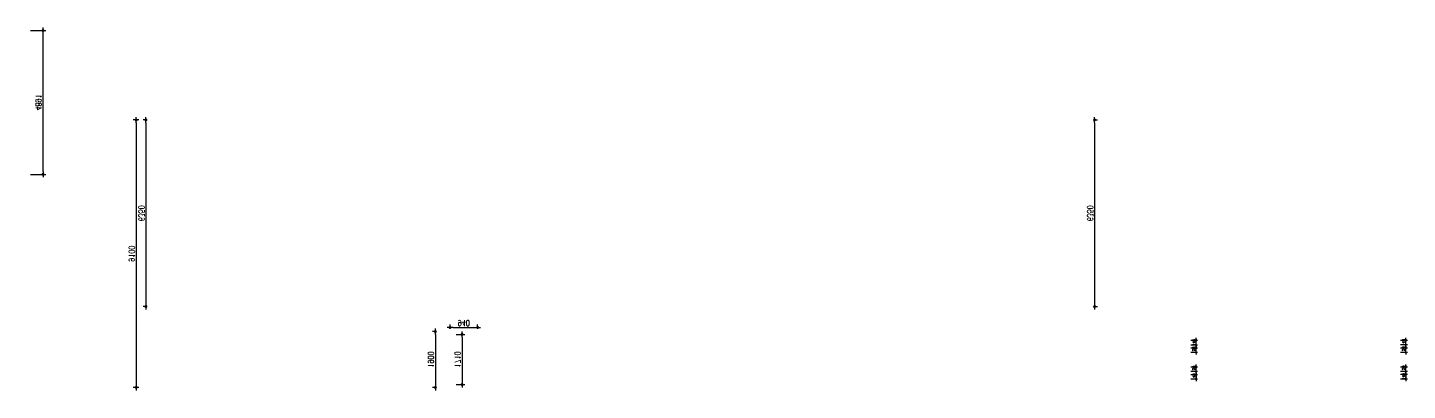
# Model space of a CAD drawing. Header units: millimetres. Extents: x -192235 to 515711, y 45168 to 947868.
# Drawn here: x -144869 to -97840, y 463850 to 476191 of the extents above; entities that cross this region are included whole.
import ezdxf

# ---------------------------------------------------------------- set-up
doc = ezdxf.new("R2010")
doc.units = ezdxf.units.MM
doc.header["$LTSCALE"] = 1000
doc.header["$PDMODE"] = 1
for name, color, linetype in [('YFM1P-短$0$$0$M-DIM', 3, 'Continuous'), ('YFM1P-短$0$M-DIM', 3, 'Continuous'), ('YFM1P-短$0$M-FOUN', 252, 'Continuous')]:
    doc.layers.add(name, color=color, linetype=linetype)
doc.styles.add('YFM1P-短$0$$0$aa-txt', font='simplex.shx', dxfattribs={"width": 0.8, "bigfont": 'chineset.shx'})
doc.styles.add('YFM1P-短$0$aa-txt', font='simplex.shx', dxfattribs={"width": 0.8, "bigfont": 'chineset.shx'})
doc.dimstyles.new('YFM1P-短$0$$0$50-DIM', dxfattribs={"dimscale": 50, "dimtxt": 2, "dimasz": 0.8, "dimexe": 1, "dimexo": 1, "dimgap": 0.5, "dimtad": 1, "dimdec": 0, "dimdsep": 46, "dimtxsty": 'YFM1P-短$0$$0$aa-txt', "dimblk": 'YFM1P-短$0$$0$DOT', "dimcen": 5, "dimclrd": 256, "dimclre": 256, "dimclrt": 256, "dimadec": 0, "dimazin": 0, "dimtfac": 1, "dimtdec": 0, "dimtix": 1, "dimtmove": 2, "dimatfit": 3, "dimldrblk": 'YFM1P-短$0$$0$DOT', "dimfxl": 1, "dimtolj": 1, "dimtzin": 0, "dimarcsym": 0})
doc.dimstyles.new('YFM1P-短$0$100-DIM', dxfattribs={"dimscale": 1000, "dimtxt": 0.2, "dimasz": 0.1, "dimexe": 0.1, "dimexo": 0.1, "dimgap": 0.05, "dimtad": 1, "dimdec": 0, "dimzin": 3, "dimdsep": 46, "dimtxsty": 'YFM1P-短$0$aa-txt', "dimblk1": 'YFM1P-短$0$DOT', "dimblk2": 'YFM1P-短$0$DOT', "dimsah": 1, "dimcen": 0, "dimclrd": 256, "dimclre": 256, "dimclrt": 256, "dimadec": 0, "dimazin": 0, "dimtfac": 1, "dimtdec": 0, "dimtix": 1, "dimtmove": 2, "dimatfit": 3, "dimldrblk": 'YFM1P-短$0$DOT', "dimfxl": 1, "dimtvp": 1, "dimtolj": 1, "dimtzin": 0, "dimarcsym": 0})
doc.dimstyles.new('YFM1P-短$0$50-DIM', dxfattribs={"dimscale": 50, "dimtxt": 2, "dimasz": 0.8, "dimexe": 1, "dimexo": 1, "dimgap": 0.5, "dimtad": 1, "dimdec": 0, "dimdsep": 46, "dimtxsty": 'YFM1P-短$0$aa-txt', "dimblk": 'YFM1P-短$0$DOT', "dimcen": 5, "dimclrd": 256, "dimclre": 256, "dimclrt": 256, "dimadec": 0, "dimazin": 0, "dimtfac": 1, "dimtdec": 0, "dimtix": 1, "dimtmove": 2, "dimatfit": 3, "dimldrblk": 'YFM1P-短$0$DOT', "dimfxl": 1, "dimtolj": 1, "dimtzin": 0, "dimarcsym": 0})

# ---------------------------------------------------------------- blocks, each defined once
blk = doc.blocks.new('YFM1P-短$0$DOT')
at = {"color": 0}
blk.add_line((-1, 0), (1, 0), dxfattribs=at)
at = {"color": 2, "const_width": 0.5}
blk.add_lwpolyline([(-0.25, 0, 1), (0.25, 0, 1)], format="xyb", close=True, dxfattribs=at)
blk = doc.blocks.new('*D1556')
at = {"layer": 'DEFPOINTS', "color": 0, "transparency": 16777216}
for p in [(159634, 465755), (159634, 464045), (159939, 464045)]:
    blk.add_point(p, dxfattribs=at)
at = {"layer": 'YFM1P-短$0$M-FOUN', "lineweight": -2, "transparency": 16777216}
for p, q in [((159734, 465755), (160039, 465755)), ((159939, 465655), (159939, 464145)), ((159734, 464045), (160039, 464045))]:
    blk.add_line(p, q, dxfattribs=at)
at = {"layer": 'YFM1P-短$0$M-FOUN', "lineweight": -2, "transparency": 16777216, "xscale": 100, "yscale": 100, "zscale": 100}
for p, rotation in [((159939, 465755), 90), ((159939, 464045), 270)]:
    blk.add_blockref('YFM1P-短$0$DOT', p, dxfattribs=dict(at, rotation=rotation))
at = {"layer": 'YFM1P-短$0$M-FOUN', "transparency": 16777216, "insert": (159789, 464900), "char_height": 200, "attachment_point": 5, "rotation": 90, "style": 'YFM1P-短$0$aa-txt'}
blk.add_mtext('\\A1;1710', dxfattribs=at)
blk = doc.blocks.new('*D1557')
at = {"layer": 'DEFPOINTS', "color": 0, "transparency": 16777216}
for p in [(145131, 476091), (145657, 476091), (145131, 471200)]:
    blk.add_point(p, dxfattribs=at)
at = {"layer": 'YFM1P-短$0$M-FOUN', "lineweight": -2, "transparency": 16777216}
for p, q in [((145231, 476091), (145757, 476091)), ((145657, 471300), (145657, 475991)), ((145231, 471200), (145757, 471200))]:
    blk.add_line(p, q, dxfattribs=at)
at = {"layer": 'YFM1P-短$0$M-FOUN', "lineweight": -2, "transparency": 16777216, "xscale": 100, "yscale": 100, "zscale": 100}
for p, rotation in [((145657, 476091), 89.99999999999999), ((145657, 471200), 270)]:
    blk.add_blockref('YFM1P-短$0$DOT', p, dxfattribs=dict(at, rotation=rotation))
at = {"layer": 'YFM1P-短$0$M-FOUN', "transparency": 16777216, "insert": (145507, 473645), "char_height": 200, "attachment_point": 5, "rotation": 90, "style": 'YFM1P-短$0$aa-txt'}
blk.add_mtext('\\A1;4891', dxfattribs=at)
blk = doc.blocks.new('*D1558')
at = {"layer": 'DEFPOINTS', "color": 0, "transparency": 16777216}
for p in [(159530, 465850), (160470, 465989), (160470, 465850)]:
    blk.add_point(p, dxfattribs=at)
at = {"layer": 'YFM1P-短$0$M-FOUN', "lineweight": -2, "transparency": 16777216}
for p, q in [((159530, 465950), (159530, 466089)), ((160470, 465950), (160470, 466089)), ((159630, 465989), (160370, 465989))]:
    blk.add_line(p, q, dxfattribs=at)
at = {"layer": 'YFM1P-短$0$M-FOUN', "lineweight": -2, "transparency": 16777216, "xscale": 100, "yscale": 100, "zscale": 100, "rotation": 180}
blk.add_blockref('YFM1P-短$0$DOT', (159530, 465989), dxfattribs=at)
at = {"layer": 'YFM1P-短$0$M-FOUN', "lineweight": -2, "transparency": 16777216, "xscale": 100, "yscale": 100, "zscale": 100}
blk.add_blockref('YFM1P-短$0$DOT', (160470, 465989), dxfattribs=at)
at = {"layer": 'YFM1P-短$0$M-FOUN', "transparency": 16777216, "insert": (160000, 466139), "char_height": 200, "attachment_point": 5, "style": 'YFM1P-短$0$aa-txt'}
blk.add_mtext('\\A1;940', dxfattribs=at)
blk = doc.blocks.new('*D1559')
at = {"layer": 'DEFPOINTS', "color": 0, "transparency": 16777216}
for p in [(159118, 465850), (159030, 463950), (159118, 463950)]:
    blk.add_point(p, dxfattribs=at)
at = {"layer": 'YFM1P-短$0$M-FOUN', "lineweight": -2, "transparency": 16777216}
for p, q in [((159018, 465850), (158930, 465850)), ((159030, 465750), (159030, 464050)), ((159018, 463950), (158930, 463950))]:
    blk.add_line(p, q, dxfattribs=at)
at = {"layer": 'YFM1P-短$0$M-FOUN', "lineweight": -2, "transparency": 16777216, "xscale": 100, "yscale": 100, "zscale": 100}
for p, rotation in [((159030, 465850), 90), ((159030, 463950), 270)]:
    blk.add_blockref('YFM1P-短$0$DOT', p, dxfattribs=dict(at, rotation=rotation))
at = {"layer": 'YFM1P-短$0$M-FOUN', "transparency": 16777216, "insert": (158880, 464900), "char_height": 200, "attachment_point": 5, "rotation": 90, "style": 'YFM1P-短$0$aa-txt'}
blk.add_mtext('\\A1;1900', dxfattribs=at)
blk = doc.blocks.new('YFM1P-短$0$$0$DOT')
at = {"color": 0}
blk.add_line((-1, 0), (1, 0), dxfattribs=at)
at = {"color": 2, "const_width": 0.5}
blk.add_lwpolyline([(-0.25, 0, 1), (0.25, 0, 1)], format="xyb", close=True, dxfattribs=at)
blk = doc.blocks.new('*D1552')
at = {"layer": 'DEFPOINTS', "color": 0, "transparency": 16777216}
for p in [(191880, 465302), (191880, 465152), (192110, 465302)]:
    blk.add_point(p, dxfattribs=at)
at = {"layer": 'YFM1P-短$0$$0$M-DIM', "lineweight": -2, "transparency": 16777216}
for p, q in [((191930, 465302), (192160, 465302)), ((191930, 465152), (192160, 465152)), ((192110, 465342), (192110, 465382)), ((192110, 465152), (192110, 465302)), ((192110, 465112), (192110, 465072))]:
    blk.add_line(p, q, dxfattribs=at)
at = {"layer": 'YFM1P-短$0$$0$M-DIM', "lineweight": -2, "transparency": 16777216, "xscale": 40, "yscale": 40, "zscale": 40}
for p, rotation in [((192110, 465302), 270), ((192110, 465152), 90)]:
    blk.add_blockref('YFM1P-短$0$$0$DOT', p, dxfattribs=dict(at, rotation=rotation))
at = {"layer": 'YFM1P-短$0$$0$M-DIM', "transparency": 16777216, "insert": (192035, 465227), "char_height": 100, "attachment_point": 5, "rotation": 90, "style": 'YFM1P-短$0$$0$aa-txt'}
blk.add_mtext('\\A1;150', dxfattribs=at)
blk = doc.blocks.new('*D1553')
at = {"layer": 'DEFPOINTS', "color": 0, "transparency": 16777216}
for p in [(191880, 465557), (191880, 465408), (192110, 465557)]:
    blk.add_point(p, dxfattribs=at)
at = {"layer": 'YFM1P-短$0$$0$M-DIM', "lineweight": -2, "transparency": 16777216}
for p, q in [((192110, 465597), (192110, 465637)), ((191930, 465557), (192160, 465557)), ((191930, 465408), (192160, 465408)), ((192110, 465408), (192110, 465557)), ((192110, 465368), (192110, 465328))]:
    blk.add_line(p, q, dxfattribs=at)
at = {"layer": 'YFM1P-短$0$$0$M-DIM', "lineweight": -2, "transparency": 16777216, "xscale": 40, "yscale": 40, "zscale": 40}
for p, rotation in [((192110, 465557), 270), ((192110, 465408), 90)]:
    blk.add_blockref('YFM1P-短$0$$0$DOT', p, dxfattribs=dict(at, rotation=rotation))
at = {"layer": 'YFM1P-短$0$$0$M-DIM', "transparency": 16777216, "insert": (192035, 465483), "char_height": 100, "attachment_point": 5, "rotation": 90, "style": 'YFM1P-短$0$$0$aa-txt'}
blk.add_mtext('\\A1;149', dxfattribs=at)
blk = doc.blocks.new('*D1554')
at = {"layer": 'DEFPOINTS', "color": 0, "transparency": 16777216}
for p in [(191880, 464652), (192110, 464652), (191880, 464502)]:
    blk.add_point(p, dxfattribs=at)
at = {"layer": 'YFM1P-短$0$$0$M-DIM', "lineweight": -2, "transparency": 16777216}
for p, q in [((191930, 464652), (192160, 464652)), ((192110, 464692), (192110, 464732)), ((192110, 464502), (192110, 464652)), ((191930, 464502), (192160, 464502)), ((192110, 464462), (192110, 464422))]:
    blk.add_line(p, q, dxfattribs=at)
at = {"layer": 'YFM1P-短$0$$0$M-DIM', "lineweight": -2, "transparency": 16777216, "xscale": 40, "yscale": 40, "zscale": 40}
for p, rotation in [((192110, 464652), 270), ((192110, 464502), 90)]:
    blk.add_blockref('YFM1P-短$0$$0$DOT', p, dxfattribs=dict(at, rotation=rotation))
at = {"layer": 'YFM1P-短$0$$0$M-DIM', "transparency": 16777216, "insert": (192035, 464577), "char_height": 100, "attachment_point": 5, "rotation": 90, "style": 'YFM1P-短$0$$0$aa-txt'}
blk.add_mtext('\\A1;150', dxfattribs=at)
blk = doc.blocks.new('*D1555')
at = {"layer": 'DEFPOINTS', "color": 0, "transparency": 16777216}
for p in [(191880, 464396), (191880, 464247), (192110, 464247)]:
    blk.add_point(p, dxfattribs=at)
at = {"layer": 'YFM1P-短$0$$0$M-DIM', "lineweight": -2, "transparency": 16777216}
for p, q in [((191930, 464396), (192160, 464396)), ((191930, 464247), (192160, 464247)), ((192110, 464436), (192110, 464476)), ((192110, 464396), (192110, 464247)), ((192110, 464207), (192110, 464167))]:
    blk.add_line(p, q, dxfattribs=at)
at = {"layer": 'YFM1P-短$0$$0$M-DIM', "lineweight": -2, "transparency": 16777216, "xscale": 40, "yscale": 40, "zscale": 40}
for p, rotation in [((192110, 464396), 270), ((192110, 464247), 89.99999999999999)]:
    blk.add_blockref('YFM1P-短$0$$0$DOT', p, dxfattribs=dict(at, rotation=rotation))
at = {"layer": 'YFM1P-短$0$$0$M-DIM', "transparency": 16777216, "insert": (192035, 464321), "char_height": 100, "attachment_point": 5, "rotation": 90, "style": 'YFM1P-短$0$$0$aa-txt'}
blk.add_mtext('\\A1;149', dxfattribs=at)
blk = doc.blocks.new('*D1597')
at = {"layer": 'DEFPOINTS', "color": 0, "transparency": 16777216}
for p in [(184730, 465298), (184730, 465148), (184960, 465298)]:
    blk.add_point(p, dxfattribs=at)
at = {"layer": 'YFM1P-短$0$M-DIM', "lineweight": -2, "transparency": 16777216}
for p, q in [((184780, 465298), (185010, 465298)), ((184780, 465148), (185010, 465148)), ((184960, 465338), (184960, 465378)), ((184960, 465148), (184960, 465298)), ((184960, 465108), (184960, 465068))]:
    blk.add_line(p, q, dxfattribs=at)
at = {"layer": 'YFM1P-短$0$M-DIM', "lineweight": -2, "transparency": 16777216, "xscale": 40, "yscale": 40, "zscale": 40}
for p, rotation in [((184960, 465298), 270), ((184960, 465148), 90)]:
    blk.add_blockref('YFM1P-短$0$DOT', p, dxfattribs=dict(at, rotation=rotation))
at = {"layer": 'YFM1P-短$0$M-DIM', "transparency": 16777216, "insert": (184885, 465223), "char_height": 100, "attachment_point": 5, "rotation": 90, "style": 'YFM1P-短$0$aa-txt'}
blk.add_mtext('\\A1;150', dxfattribs=at)
blk = doc.blocks.new('*D1598')
at = {"layer": 'DEFPOINTS', "color": 0, "transparency": 16777216}
for p in [(184730, 465554), (184730, 465404), (184960, 465554)]:
    blk.add_point(p, dxfattribs=at)
at = {"layer": 'YFM1P-短$0$M-DIM', "lineweight": -2, "transparency": 16777216}
for p, q in [((184960, 465594), (184960, 465634)), ((184780, 465554), (185010, 465554)), ((184780, 465404), (185010, 465404)), ((184960, 465404), (184960, 465554)), ((184960, 465364), (184960, 465324))]:
    blk.add_line(p, q, dxfattribs=at)
at = {"layer": 'YFM1P-短$0$M-DIM', "lineweight": -2, "transparency": 16777216, "xscale": 40, "yscale": 40, "zscale": 40}
for p, rotation in [((184960, 465554), 270), ((184960, 465404), 90)]:
    blk.add_blockref('YFM1P-短$0$DOT', p, dxfattribs=dict(at, rotation=rotation))
at = {"layer": 'YFM1P-短$0$M-DIM', "transparency": 16777216, "insert": (184885, 465479), "char_height": 100, "attachment_point": 5, "rotation": 90, "style": 'YFM1P-短$0$aa-txt'}
blk.add_mtext('\\A1;149', dxfattribs=at)
blk = doc.blocks.new('*D1599')
at = {"layer": 'DEFPOINTS', "color": 0, "transparency": 16777216}
for p in [(184730, 464648), (184730, 464498), (184960, 464648)]:
    blk.add_point(p, dxfattribs=at)
at = {"layer": 'YFM1P-短$0$M-DIM', "lineweight": -2, "transparency": 16777216}
for p, q in [((184960, 464688), (184960, 464728)), ((184780, 464648), (185010, 464648)), ((184780, 464498), (185010, 464498)), ((184960, 464498), (184960, 464648)), ((184960, 464458), (184960, 464418))]:
    blk.add_line(p, q, dxfattribs=at)
at = {"layer": 'YFM1P-短$0$M-DIM', "lineweight": -2, "transparency": 16777216, "xscale": 40, "yscale": 40, "zscale": 40}
for p, rotation in [((184960, 464648), 270), ((184960, 464498), 90)]:
    blk.add_blockref('YFM1P-短$0$DOT', p, dxfattribs=dict(at, rotation=rotation))
at = {"layer": 'YFM1P-短$0$M-DIM', "transparency": 16777216, "insert": (184885, 464573), "char_height": 100, "attachment_point": 5, "rotation": 90, "style": 'YFM1P-短$0$aa-txt'}
blk.add_mtext('\\A1;150', dxfattribs=at)
blk = doc.blocks.new('*D1600')
at = {"layer": 'DEFPOINTS', "color": 0, "transparency": 16777216}
for p in [(184730, 464392), (184730, 464243), (184960, 464243)]:
    blk.add_point(p, dxfattribs=at)
at = {"layer": 'YFM1P-短$0$M-DIM', "lineweight": -2, "transparency": 16777216}
for p, q in [((184780, 464392), (185010, 464392)), ((184780, 464243), (185010, 464243)), ((184960, 464432), (184960, 464472)), ((184960, 464392), (184960, 464243)), ((184960, 464203), (184960, 464163))]:
    blk.add_line(p, q, dxfattribs=at)
at = {"layer": 'YFM1P-短$0$M-DIM', "lineweight": -2, "transparency": 16777216, "xscale": 40, "yscale": 40, "zscale": 40}
for p, rotation in [((184960, 464392), 270), ((184960, 464243), 89.99999999999999)]:
    blk.add_blockref('YFM1P-短$0$DOT', p, dxfattribs=dict(at, rotation=rotation))
at = {"layer": 'YFM1P-短$0$M-DIM', "transparency": 16777216, "insert": (184885, 464318), "char_height": 100, "attachment_point": 5, "rotation": 90, "style": 'YFM1P-短$0$aa-txt'}
blk.add_mtext('\\A1;149', dxfattribs=at)
blk = doc.blocks.new('*D1564')
at = {"layer": 'DEFPOINTS', "color": 0, "transparency": 16777216}
for p in [(181448, 473050), (181448, 466700), (181499, 466700)]:
    blk.add_point(p, dxfattribs=at)
at = {"layer": 'YFM1P-短$0$M-FOUN', "lineweight": -2, "transparency": 16777216}
for p, q in [((181499, 472950), (181499, 466800)), ((181548, 473050), (181599, 473050)), ((181548, 466700), (181599, 466700))]:
    blk.add_line(p, q, dxfattribs=at)
at = {"layer": 'YFM1P-短$0$M-FOUN', "lineweight": -2, "transparency": 16777216, "xscale": 100, "yscale": 100, "zscale": 100}
for p, rotation in [((181499, 473050), 90), ((181499, 466700), 270)]:
    blk.add_blockref('YFM1P-短$0$DOT', p, dxfattribs=dict(at, rotation=rotation))
at = {"layer": 'YFM1P-短$0$M-FOUN', "transparency": 16777216, "insert": (181349, 469875), "char_height": 200, "attachment_point": 5, "rotation": 90, "style": 'YFM1P-短$0$aa-txt'}
blk.add_mtext('\\A1;6350', dxfattribs=at)
blk = doc.blocks.new('*D1560')
at = {"layer": 'DEFPOINTS', "color": 0, "transparency": 16777216}
for p in [(149238, 473050), (149166, 466700), (149238, 466700)]:
    blk.add_point(p, dxfattribs=at)
at = {"layer": 'YFM1P-短$0$M-FOUN', "lineweight": -2, "transparency": 16777216}
for p, q in [((149138, 473050), (149066, 473050)), ((149166, 472950), (149166, 466800)), ((149138, 466700), (149066, 466700))]:
    blk.add_line(p, q, dxfattribs=at)
at = {"layer": 'YFM1P-短$0$M-FOUN', "lineweight": -2, "transparency": 16777216, "xscale": 100, "yscale": 100, "zscale": 100}
for p, rotation in [((149166, 473050), 90), ((149166, 466700), 270)]:
    blk.add_blockref('YFM1P-短$0$DOT', p, dxfattribs=dict(at, rotation=rotation))
at = {"layer": 'YFM1P-短$0$M-FOUN', "transparency": 16777216, "insert": (149016, 469875), "char_height": 200, "attachment_point": 5, "rotation": 90, "style": 'YFM1P-短$0$aa-txt'}
blk.add_mtext('\\A1;6350', dxfattribs=at)
blk = doc.blocks.new('*D1561')
at = {"layer": 'DEFPOINTS', "color": 0, "transparency": 16777216}
for p in [(149026, 473050), (148833, 463950), (149026, 463950)]:
    blk.add_point(p, dxfattribs=at)
at = {"layer": 'YFM1P-短$0$M-FOUN', "lineweight": -2, "transparency": 16777216}
for p, q in [((148926, 473050), (148733, 473050)), ((148833, 472950), (148833, 464050)), ((148926, 463950), (148733, 463950))]:
    blk.add_line(p, q, dxfattribs=at)
at = {"layer": 'YFM1P-短$0$M-FOUN', "lineweight": -2, "transparency": 16777216, "xscale": 100, "yscale": 100, "zscale": 100}
for p, rotation in [((148833, 473050), 90), ((148833, 463950), 270)]:
    blk.add_blockref('YFM1P-短$0$DOT', p, dxfattribs=dict(at, rotation=rotation))
at = {"layer": 'YFM1P-短$0$M-FOUN', "transparency": 16777216, "insert": (148683, 468500), "char_height": 200, "attachment_point": 5, "rotation": 90, "style": 'YFM1P-短$0$aa-txt'}
blk.add_mtext('\\A1;9100', dxfattribs=at)
blk = doc.blocks.new('YFM1P-短')
at = {"layer": 'YFM1P-短$0$$0$M-DIM'}
for base, p1, p2, picture, middle in [((192110.440755, 465557.5), (191880.4416792, 465408), (191880.4416792, 465557.5), '*D1553', (192035.440755, 465482.75)), ((192110.4, 465302), (191880.4, 465152), (191880.4, 465302), '*D1552', (192035.4, 465227)), ((192110.4, 464652), (191880.4, 464502), (191880.4, 464652), '*D1554', (192035.4, 464577)), ((192110.440755, 464246.5), (191880.4416792, 464396), (191880.4416792, 464246.5), '*D1555', (192035.440755, 464321.25))]:
    dim = blk.add_linear_dim(base=base, p1=p1, p2=p2, angle=90, dimstyle='YFM1P-短$0$$0$50-DIM', dxfattribs=at)
    dim.commit()
    dim.dimension.update_dxf_attribs({"geometry": picture, "text_midpoint": middle})
at = {"layer": 'YFM1P-短$0$M-DIM'}
for base, p1, p2, picture, middle in [((184959.999076, 465553.8431457), (184730.0000001, 465404.3431458), (184730.0000001, 465553.8431457), '*D1598', (184884.999076, 465479.0931457)), ((184960, 465298.3), (184730, 465148.3), (184730, 465298.3), '*D1597', (184885, 465223.3)), ((184960, 464648.3), (184730, 464498.3), (184730, 464648.3), '*D1599', (184885, 464573.3)), ((184959.999076, 464242.8431458), (184730.0000001, 464392.3431458), (184730.0000001, 464242.8431458), '*D1600', (184884.999076, 464317.5931458))]:
    dim = blk.add_linear_dim(base=base, p1=p1, p2=p2, angle=90, dimstyle='YFM1P-短$0$50-DIM', dxfattribs=at)
    dim.commit()
    dim.dimension.update_dxf_attribs({"geometry": picture, "text_midpoint": middle})
at = {"layer": 'YFM1P-短$0$M-FOUN'}
dim = blk.add_aligned_dim(p1=(145131.2, 471200), p2=(145131.2, 476091), distance=-525.7, dimstyle='YFM1P-短$0$100-DIM', override={"dimfxl": 300}, dxfattribs=at)
dim.commit()
dim.dimension.update_dxf_attribs({"geometry": '*D1557', "text_midpoint": (145506.9, 473645.5)})
for base, p1, p2, angle, picture, middle in [((148833.1, 463950), (149026.4, 473050), (149026.4, 463950), 90, '*D1561', (148683.1, 468500)), ((149166.1, 466700), (149237.6, 473050), (149237.6, 466700), 90, '*D1560', (149016.1, 469875)), ((181498.8, 466700), (181447.7, 473050), (181447.7, 466700), 90, '*D1564', (181348.8, 469875)), ((160470, 465988.8), (159530, 465850), (160470, 465850), 0, '*D1558', (160000, 466138.8)), ((159030, 463950), (159118.2, 465850), (159118.2, 463950), 90, '*D1559', (158880, 464900)), ((159939.3, 464045), (159634.4, 465755), (159634.4, 464045), 90, '*D1556', (159789.3, 464900))]:
    dim = blk.add_linear_dim(base=base, p1=p1, p2=p2, angle=angle, dimstyle='YFM1P-短$0$100-DIM', override={"dimfxl": 300}, dxfattribs=at)
    dim.commit()
    dim.dimension.update_dxf_attribs({"geometry": picture, "text_midpoint": middle})

msp = doc.modelspace()

# ---------------------------------------------------------------- block references
at = {"xscale": -1}
msp.add_blockref('YFM1P-短', (290000, 0), dxfattribs=at)

doc.saveas('drawing.dxf')
